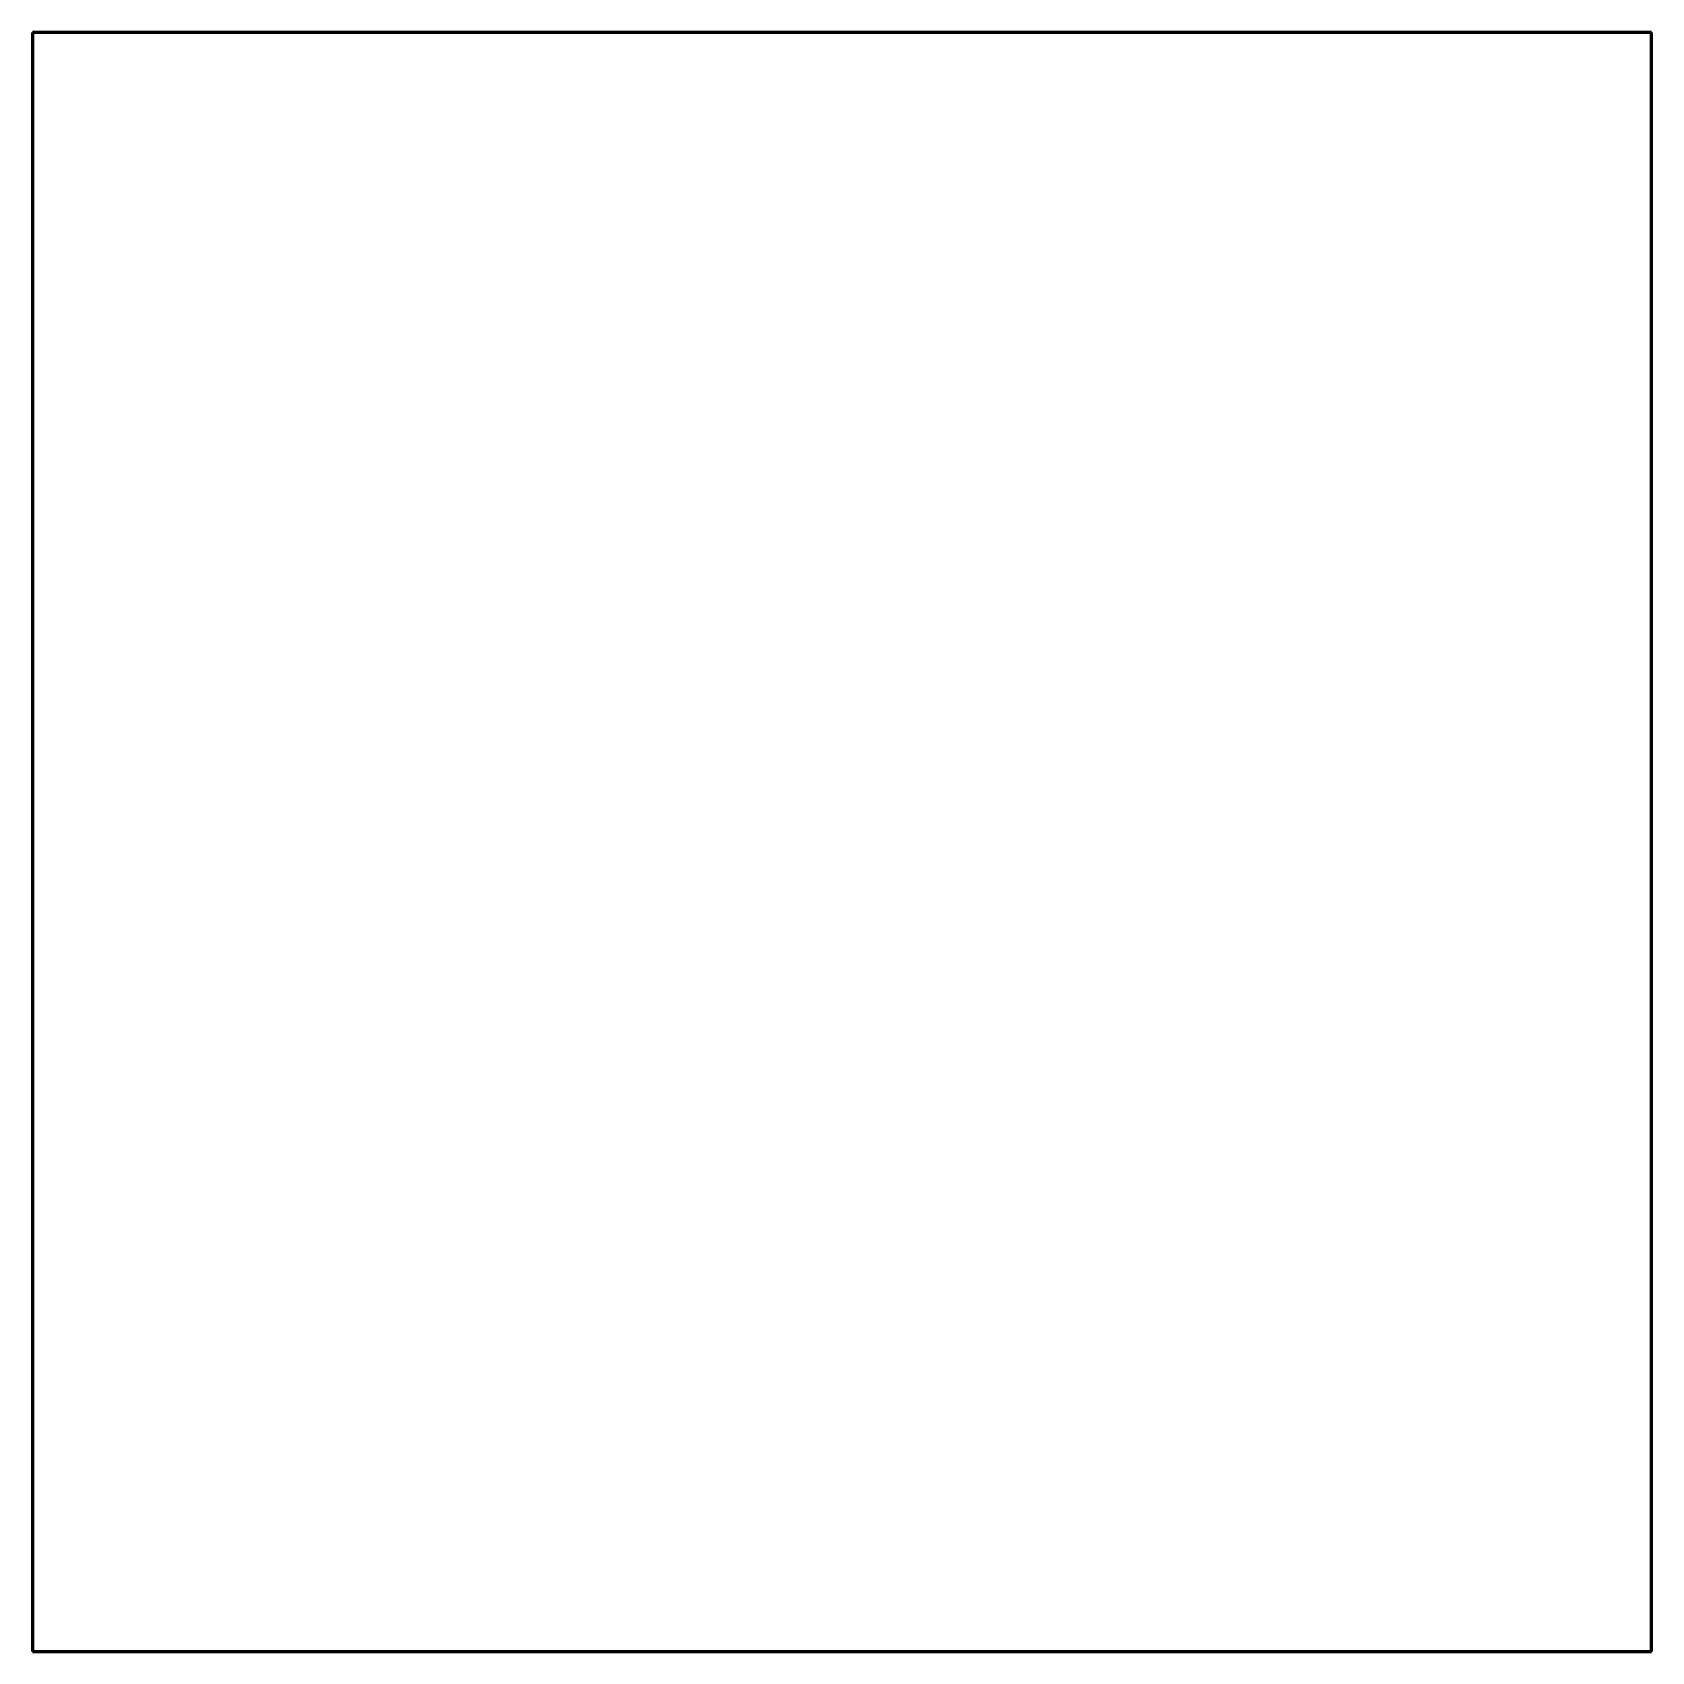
# Model space of a CAD drawing. Extents: x 0 to 297, y 0 to 292.
# Drawn here: x 119.05 to 121.05, y 80.561 to 82.561 of the extents above; entities that cross this region are included whole.
import ezdxf

# ---------------------------------------------------------------- set-up
doc = ezdxf.new("R2010")
doc.units = 0
doc.header["$MEASUREMENT"] = 0
doc.linetypes.add('K5LT_BASIC', pattern=[0])
doc.layers.add('Системный слой', color=7, linetype='Continuous')

# ---------------------------------------------------------------- blocks, each defined once
blk = doc.blocks.new('*U')
at = {"layer": 'Системный слой', "linetype": 'K5LT_BASIC', "lineweight": 60}
for p, q in [((121.0503, 82.5606), (119.0503, 82.5606)), ((119.0503, 82.5606), (119.0503, 80.5606)), ((121.0503, 80.5606), (121.0503, 82.5606)), ((119.0503, 80.5606), (121.0503, 80.5606))]:
    blk.add_line(p, q, dxfattribs=at)

msp = doc.modelspace()

# ---------------------------------------------------------------- block references
at = {"layer": 'Системный слой'}
msp.add_blockref('*U', (0, 0), dxfattribs=at)
msp.add_blockref('*U', (0, 0), dxfattribs=at)
msp.add_blockref('*U', (0, 0), dxfattribs=at)
msp.add_blockref('*U', (0, 0), dxfattribs=at)
msp.add_blockref('*U', (0, 0), dxfattribs=at)
msp.add_blockref('*U', (0, 0), dxfattribs=at)
msp.add_blockref('*U', (0, 0), dxfattribs=at)
msp.add_blockref('*U', (0, 0), dxfattribs=at)
msp.add_blockref('*U', (0, 0), dxfattribs=at)
msp.add_blockref('*U', (0, 0), dxfattribs=at)
msp.add_blockref('*U', (0, 0), dxfattribs=at)
msp.add_blockref('*U', (0, 0), dxfattribs=at)
msp.add_blockref('*U', (0, 0), dxfattribs=at)
msp.add_blockref('*U', (0, 0), dxfattribs=at)
msp.add_blockref('*U', (0, 0), dxfattribs=at)
msp.add_blockref('*U', (0, 0), dxfattribs=at)
msp.add_blockref('*U', (0, 0), dxfattribs=at)
msp.add_blockref('*U', (0, 0), dxfattribs=at)
msp.add_blockref('*U', (0, 0), dxfattribs=at)
msp.add_blockref('*U', (0, 0), dxfattribs=at)
msp.add_blockref('*U', (0, 0), dxfattribs=at)
msp.add_blockref('*U', (0, 0), dxfattribs=at)
msp.add_blockref('*U', (0, 0), dxfattribs=at)
msp.add_blockref('*U', (0, 0), dxfattribs=at)
msp.add_blockref('*U', (0, 0), dxfattribs=at)
msp.add_blockref('*U', (0, 0), dxfattribs=at)
msp.add_blockref('*U', (0, 0), dxfattribs=at)
msp.add_blockref('*U', (0, 0), dxfattribs=at)
msp.add_blockref('*U', (0, 0), dxfattribs=at)
msp.add_blockref('*U', (0, 0), dxfattribs=at)
msp.add_blockref('*U', (0, 0), dxfattribs=at)
msp.add_blockref('*U', (0, 0), dxfattribs=at)
msp.add_blockref('*U', (0, 0), dxfattribs=at)
msp.add_blockref('*U', (0, 0), dxfattribs=at)
msp.add_blockref('*U', (0, 0), dxfattribs=at)
msp.add_blockref('*U', (0, 0), dxfattribs=at)
msp.add_blockref('*U', (0, 0), dxfattribs=at)
msp.add_blockref('*U', (0, 0), dxfattribs=at)
msp.add_blockref('*U', (0, 0), dxfattribs=at)
msp.add_blockref('*U', (0, 0), dxfattribs=at)
msp.add_blockref('*U', (0, 0), dxfattribs=at)
msp.add_blockref('*U', (0, 0), dxfattribs=at)
msp.add_blockref('*U', (0, 0), dxfattribs=at)
msp.add_blockref('*U', (0, 0), dxfattribs=at)
msp.add_blockref('*U', (0, 0), dxfattribs=at)
msp.add_blockref('*U', (0, 0), dxfattribs=at)
msp.add_blockref('*U', (0, 0), dxfattribs=at)
msp.add_blockref('*U', (0, 0), dxfattribs=at)
msp.add_blockref('*U', (0, 0), dxfattribs=at)
msp.add_blockref('*U', (0, 0), dxfattribs=at)
msp.add_blockref('*U', (0, 0), dxfattribs=at)
msp.add_blockref('*U', (0, 0), dxfattribs=at)
msp.add_blockref('*U', (0, 0), dxfattribs=at)
msp.add_blockref('*U', (0, 0), dxfattribs=at)
msp.add_blockref('*U', (0, 0), dxfattribs=at)
msp.add_blockref('*U', (0, 0), dxfattribs=at)
msp.add_blockref('*U', (0, 0), dxfattribs=at)
msp.add_blockref('*U', (0, 0), dxfattribs=at)
msp.add_blockref('*U', (0, 0), dxfattribs=at)
msp.add_blockref('*U', (0, 0), dxfattribs=at)
msp.add_blockref('*U', (0, 0), dxfattribs=at)
msp.add_blockref('*U', (0, 0), dxfattribs=at)
msp.add_blockref('*U', (0, 0), dxfattribs=at)
msp.add_blockref('*U', (0, 0), dxfattribs=at)
msp.add_blockref('*U', (0, 0), dxfattribs=at)
msp.add_blockref('*U', (0, 0), dxfattribs=at)
msp.add_blockref('*U', (0, 0), dxfattribs=at)
msp.add_blockref('*U', (0, 0), dxfattribs=at)
msp.add_blockref('*U', (0, 0), dxfattribs=at)
msp.add_blockref('*U', (0, 0), dxfattribs=at)
msp.add_blockref('*U', (0, 0), dxfattribs=at)
msp.add_blockref('*U', (0, 0), dxfattribs=at)
msp.add_blockref('*U', (0, 0), dxfattribs=at)
msp.add_blockref('*U', (0, 0), dxfattribs=at)
msp.add_blockref('*U', (0, 0), dxfattribs=at)
msp.add_blockref('*U', (0, 0), dxfattribs=at)
msp.add_blockref('*U', (0, 0), dxfattribs=at)
msp.add_blockref('*U', (0, 0), dxfattribs=at)
msp.add_blockref('*U', (0, 0), dxfattribs=at)
msp.add_blockref('*U', (0, 0), dxfattribs=at)
msp.add_blockref('*U', (0, 0), dxfattribs=at)
msp.add_blockref('*U', (0, 0), dxfattribs=at)
msp.add_blockref('*U', (0, 0), dxfattribs=at)
msp.add_blockref('*U', (0, 0), dxfattribs=at)
msp.add_blockref('*U', (0, 0), dxfattribs=at)
msp.add_blockref('*U', (0, 0), dxfattribs=at)
msp.add_blockref('*U', (0, 0), dxfattribs=at)
msp.add_blockref('*U', (0, 0), dxfattribs=at)
msp.add_blockref('*U', (0, 0), dxfattribs=at)
msp.add_blockref('*U', (0, 0), dxfattribs=at)
msp.add_blockref('*U', (0, 0), dxfattribs=at)
msp.add_blockref('*U', (0, 0), dxfattribs=at)
msp.add_blockref('*U', (0, 0), dxfattribs=at)
msp.add_blockref('*U', (0, 0), dxfattribs=at)
msp.add_blockref('*U', (0, 0), dxfattribs=at)
msp.add_blockref('*U', (0, 0), dxfattribs=at)
msp.add_blockref('*U', (0, 0), dxfattribs=at)
msp.add_blockref('*U', (0, 0), dxfattribs=at)
msp.add_blockref('*U', (0, 0), dxfattribs=at)
msp.add_blockref('*U', (0, 0), dxfattribs=at)
msp.add_blockref('*U', (0, 0), dxfattribs=at)
msp.add_blockref('*U', (0, 0), dxfattribs=at)
msp.add_blockref('*U', (0, 0), dxfattribs=at)
msp.add_blockref('*U', (0, 0), dxfattribs=at)
msp.add_blockref('*U', (0, 0), dxfattribs=at)
msp.add_blockref('*U', (0, 0), dxfattribs=at)
msp.add_blockref('*U', (0, 0), dxfattribs=at)
msp.add_blockref('*U', (0, 0), dxfattribs=at)
msp.add_blockref('*U', (0, 0), dxfattribs=at)
msp.add_blockref('*U', (0, 0), dxfattribs=at)
msp.add_blockref('*U', (0, 0), dxfattribs=at)
msp.add_blockref('*U', (0, 0), dxfattribs=at)
msp.add_blockref('*U', (0, 0), dxfattribs=at)
msp.add_blockref('*U', (0, 0), dxfattribs=at)
msp.add_blockref('*U', (0, 0), dxfattribs=at)
msp.add_blockref('*U', (0, 0), dxfattribs=at)
msp.add_blockref('*U', (0, 0), dxfattribs=at)
msp.add_blockref('*U', (0, 0), dxfattribs=at)
msp.add_blockref('*U', (0, 0), dxfattribs=at)
msp.add_blockref('*U', (0, 0), dxfattribs=at)
msp.add_blockref('*U', (0, 0), dxfattribs=at)
msp.add_blockref('*U', (0, 0), dxfattribs=at)
msp.add_blockref('*U', (0, 0), dxfattribs=at)
msp.add_blockref('*U', (0, 0), dxfattribs=at)
msp.add_blockref('*U', (0, 0), dxfattribs=at)
msp.add_blockref('*U', (0, 0), dxfattribs=at)
msp.add_blockref('*U', (0, 0), dxfattribs=at)
msp.add_blockref('*U', (0, 0), dxfattribs=at)
msp.add_blockref('*U', (0, 0), dxfattribs=at)
msp.add_blockref('*U', (0, 0), dxfattribs=at)
msp.add_blockref('*U', (0, 0), dxfattribs=at)
msp.add_blockref('*U', (0, 0), dxfattribs=at)
msp.add_blockref('*U', (0, 0), dxfattribs=at)
msp.add_blockref('*U', (0, 0), dxfattribs=at)
msp.add_blockref('*U', (0, 0), dxfattribs=at)
msp.add_blockref('*U', (0, 0), dxfattribs=at)
msp.add_blockref('*U', (0, 0), dxfattribs=at)
msp.add_blockref('*U', (0, 0), dxfattribs=at)
msp.add_blockref('*U', (0, 0), dxfattribs=at)
msp.add_blockref('*U', (0, 0), dxfattribs=at)
msp.add_blockref('*U', (0, 0), dxfattribs=at)
msp.add_blockref('*U', (0, 0), dxfattribs=at)
msp.add_blockref('*U', (0, 0), dxfattribs=at)
msp.add_blockref('*U', (0, 0), dxfattribs=at)
msp.add_blockref('*U', (0, 0), dxfattribs=at)
msp.add_blockref('*U', (0, 0), dxfattribs=at)
msp.add_blockref('*U', (0, 0), dxfattribs=at)
msp.add_blockref('*U', (0, 0), dxfattribs=at)
msp.add_blockref('*U', (0, 0), dxfattribs=at)
msp.add_blockref('*U', (0, 0), dxfattribs=at)
msp.add_blockref('*U', (0, 0), dxfattribs=at)
msp.add_blockref('*U', (0, 0), dxfattribs=at)
msp.add_blockref('*U', (0, 0), dxfattribs=at)
msp.add_blockref('*U', (0, 0), dxfattribs=at)
msp.add_blockref('*U', (0, 0), dxfattribs=at)
msp.add_blockref('*U', (0, 0), dxfattribs=at)
msp.add_blockref('*U', (0, 0), dxfattribs=at)
msp.add_blockref('*U', (0, 0), dxfattribs=at)
msp.add_blockref('*U', (0, 0), dxfattribs=at)
msp.add_blockref('*U', (0, 0), dxfattribs=at)
msp.add_blockref('*U', (0, 0), dxfattribs=at)
msp.add_blockref('*U', (0, 0), dxfattribs=at)
msp.add_blockref('*U', (0, 0), dxfattribs=at)
msp.add_blockref('*U', (0, 0), dxfattribs=at)
msp.add_blockref('*U', (0, 0), dxfattribs=at)
msp.add_blockref('*U', (0, 0), dxfattribs=at)
msp.add_blockref('*U', (0, 0), dxfattribs=at)
msp.add_blockref('*U', (0, 0), dxfattribs=at)
msp.add_blockref('*U', (0, 0), dxfattribs=at)
msp.add_blockref('*U', (0, 0), dxfattribs=at)
msp.add_blockref('*U', (0, 0), dxfattribs=at)
msp.add_blockref('*U', (0, 0), dxfattribs=at)
msp.add_blockref('*U', (0, 0), dxfattribs=at)
msp.add_blockref('*U', (0, 0), dxfattribs=at)
msp.add_blockref('*U', (0, 0), dxfattribs=at)
msp.add_blockref('*U', (0, 0), dxfattribs=at)
msp.add_blockref('*U', (0, 0), dxfattribs=at)
msp.add_blockref('*U', (0, 0), dxfattribs=at)
msp.add_blockref('*U', (0, 0), dxfattribs=at)
msp.add_blockref('*U', (0, 0), dxfattribs=at)
msp.add_blockref('*U', (0, 0), dxfattribs=at)
msp.add_blockref('*U', (0, 0), dxfattribs=at)
msp.add_blockref('*U', (0, 0), dxfattribs=at)
msp.add_blockref('*U', (0, 0), dxfattribs=at)
msp.add_blockref('*U', (0, 0), dxfattribs=at)
msp.add_blockref('*U', (0, 0), dxfattribs=at)
msp.add_blockref('*U', (0, 0), dxfattribs=at)
msp.add_blockref('*U', (0, 0), dxfattribs=at)
msp.add_blockref('*U', (0, 0), dxfattribs=at)
msp.add_blockref('*U', (0, 0), dxfattribs=at)
msp.add_blockref('*U', (0, 0), dxfattribs=at)
msp.add_blockref('*U', (0, 0), dxfattribs=at)
msp.add_blockref('*U', (0, 0), dxfattribs=at)
msp.add_blockref('*U', (0, 0), dxfattribs=at)
msp.add_blockref('*U', (0, 0), dxfattribs=at)
msp.add_blockref('*U', (0, 0), dxfattribs=at)
msp.add_blockref('*U', (0, 0), dxfattribs=at)
msp.add_blockref('*U', (0, 0), dxfattribs=at)
msp.add_blockref('*U', (0, 0), dxfattribs=at)
msp.add_blockref('*U', (0, 0), dxfattribs=at)
msp.add_blockref('*U', (0, 0), dxfattribs=at)
msp.add_blockref('*U', (0, 0), dxfattribs=at)
msp.add_blockref('*U', (0, 0), dxfattribs=at)
msp.add_blockref('*U', (0, 0), dxfattribs=at)
msp.add_blockref('*U', (0, 0), dxfattribs=at)
msp.add_blockref('*U', (0, 0), dxfattribs=at)
msp.add_blockref('*U', (0, 0), dxfattribs=at)
msp.add_blockref('*U', (0, 0), dxfattribs=at)
msp.add_blockref('*U', (0, 0), dxfattribs=at)
msp.add_blockref('*U', (0, 0), dxfattribs=at)
msp.add_blockref('*U', (0, 0), dxfattribs=at)
msp.add_blockref('*U', (0, 0), dxfattribs=at)
msp.add_blockref('*U', (0, 0), dxfattribs=at)
msp.add_blockref('*U', (0, 0), dxfattribs=at)
msp.add_blockref('*U', (0, 0), dxfattribs=at)
msp.add_blockref('*U', (0, 0), dxfattribs=at)
msp.add_blockref('*U', (0, 0), dxfattribs=at)
msp.add_blockref('*U', (0, 0), dxfattribs=at)
msp.add_blockref('*U', (0, 0), dxfattribs=at)
msp.add_blockref('*U', (0, 0), dxfattribs=at)
msp.add_blockref('*U', (0, 0), dxfattribs=at)
msp.add_blockref('*U', (0, 0), dxfattribs=at)
msp.add_blockref('*U', (0, 0), dxfattribs=at)
msp.add_blockref('*U', (0, 0), dxfattribs=at)
msp.add_blockref('*U', (0, 0), dxfattribs=at)
msp.add_blockref('*U', (0, 0), dxfattribs=at)
msp.add_blockref('*U', (0, 0), dxfattribs=at)
msp.add_blockref('*U', (0, 0), dxfattribs=at)
msp.add_blockref('*U', (0, 0), dxfattribs=at)
msp.add_blockref('*U', (0, 0), dxfattribs=at)
msp.add_blockref('*U', (0, 0), dxfattribs=at)
msp.add_blockref('*U', (0, 0), dxfattribs=at)
msp.add_blockref('*U', (0, 0), dxfattribs=at)
msp.add_blockref('*U', (0, 0), dxfattribs=at)
msp.add_blockref('*U', (0, 0), dxfattribs=at)
msp.add_blockref('*U', (0, 0), dxfattribs=at)
msp.add_blockref('*U', (0, 0), dxfattribs=at)
msp.add_blockref('*U', (0, 0), dxfattribs=at)
msp.add_blockref('*U', (0, 0), dxfattribs=at)
msp.add_blockref('*U', (0, 0), dxfattribs=at)
msp.add_blockref('*U', (0, 0), dxfattribs=at)
msp.add_blockref('*U', (0, 0), dxfattribs=at)
msp.add_blockref('*U', (0, 0), dxfattribs=at)
msp.add_blockref('*U', (0, 0), dxfattribs=at)
msp.add_blockref('*U', (0, 0), dxfattribs=at)
msp.add_blockref('*U', (0, 0), dxfattribs=at)
msp.add_blockref('*U', (0, 0), dxfattribs=at)
msp.add_blockref('*U', (0, 0), dxfattribs=at)
msp.add_blockref('*U', (0, 0), dxfattribs=at)
msp.add_blockref('*U', (0, 0), dxfattribs=at)
msp.add_blockref('*U', (0, 0), dxfattribs=at)
msp.add_blockref('*U', (0, 0), dxfattribs=at)
msp.add_blockref('*U', (0, 0), dxfattribs=at)
msp.add_blockref('*U', (0, 0), dxfattribs=at)
msp.add_blockref('*U', (0, 0), dxfattribs=at)
msp.add_blockref('*U', (0, 0), dxfattribs=at)
msp.add_blockref('*U', (0, 0), dxfattribs=at)
msp.add_blockref('*U', (0, 0), dxfattribs=at)
msp.add_blockref('*U', (0, 0), dxfattribs=at)
msp.add_blockref('*U', (0, 0), dxfattribs=at)
msp.add_blockref('*U', (0, 0), dxfattribs=at)
msp.add_blockref('*U', (0, 0), dxfattribs=at)
msp.add_blockref('*U', (0, 0), dxfattribs=at)
msp.add_blockref('*U', (0, 0), dxfattribs=at)
msp.add_blockref('*U', (0, 0), dxfattribs=at)
msp.add_blockref('*U', (0, 0), dxfattribs=at)
msp.add_blockref('*U', (0, 0), dxfattribs=at)
msp.add_blockref('*U', (0, 0), dxfattribs=at)
msp.add_blockref('*U', (0, 0), dxfattribs=at)
msp.add_blockref('*U', (0, 0), dxfattribs=at)
msp.add_blockref('*U', (0, 0), dxfattribs=at)
msp.add_blockref('*U', (0, 0), dxfattribs=at)
msp.add_blockref('*U', (0, 0), dxfattribs=at)
msp.add_blockref('*U', (0, 0), dxfattribs=at)
msp.add_blockref('*U', (0, 0), dxfattribs=at)
msp.add_blockref('*U', (0, 0), dxfattribs=at)
msp.add_blockref('*U', (0, 0), dxfattribs=at)
msp.add_blockref('*U', (0, 0), dxfattribs=at)
msp.add_blockref('*U', (0, 0), dxfattribs=at)
msp.add_blockref('*U', (0, 0), dxfattribs=at)
msp.add_blockref('*U', (0, 0), dxfattribs=at)
msp.add_blockref('*U', (0, 0), dxfattribs=at)
msp.add_blockref('*U', (0, 0), dxfattribs=at)
msp.add_blockref('*U', (0, 0), dxfattribs=at)
msp.add_blockref('*U', (0, 0), dxfattribs=at)
msp.add_blockref('*U', (0, 0), dxfattribs=at)
msp.add_blockref('*U', (0, 0), dxfattribs=at)
msp.add_blockref('*U', (0, 0), dxfattribs=at)
msp.add_blockref('*U', (0, 0), dxfattribs=at)
msp.add_blockref('*U', (0, 0), dxfattribs=at)
msp.add_blockref('*U', (0, 0), dxfattribs=at)
msp.add_blockref('*U', (0, 0), dxfattribs=at)
msp.add_blockref('*U', (0, 0), dxfattribs=at)
msp.add_blockref('*U', (0, 0), dxfattribs=at)
msp.add_blockref('*U', (0, 0), dxfattribs=at)
msp.add_blockref('*U', (0, 0), dxfattribs=at)
msp.add_blockref('*U', (0, 0), dxfattribs=at)
msp.add_blockref('*U', (0, 0), dxfattribs=at)
msp.add_blockref('*U', (0, 0), dxfattribs=at)
msp.add_blockref('*U', (0, 0), dxfattribs=at)
msp.add_blockref('*U', (0, 0), dxfattribs=at)
msp.add_blockref('*U', (0, 0), dxfattribs=at)
msp.add_blockref('*U', (0, 0), dxfattribs=at)
msp.add_blockref('*U', (0, 0), dxfattribs=at)
msp.add_blockref('*U', (0, 0), dxfattribs=at)

doc.saveas('drawing.dxf')
